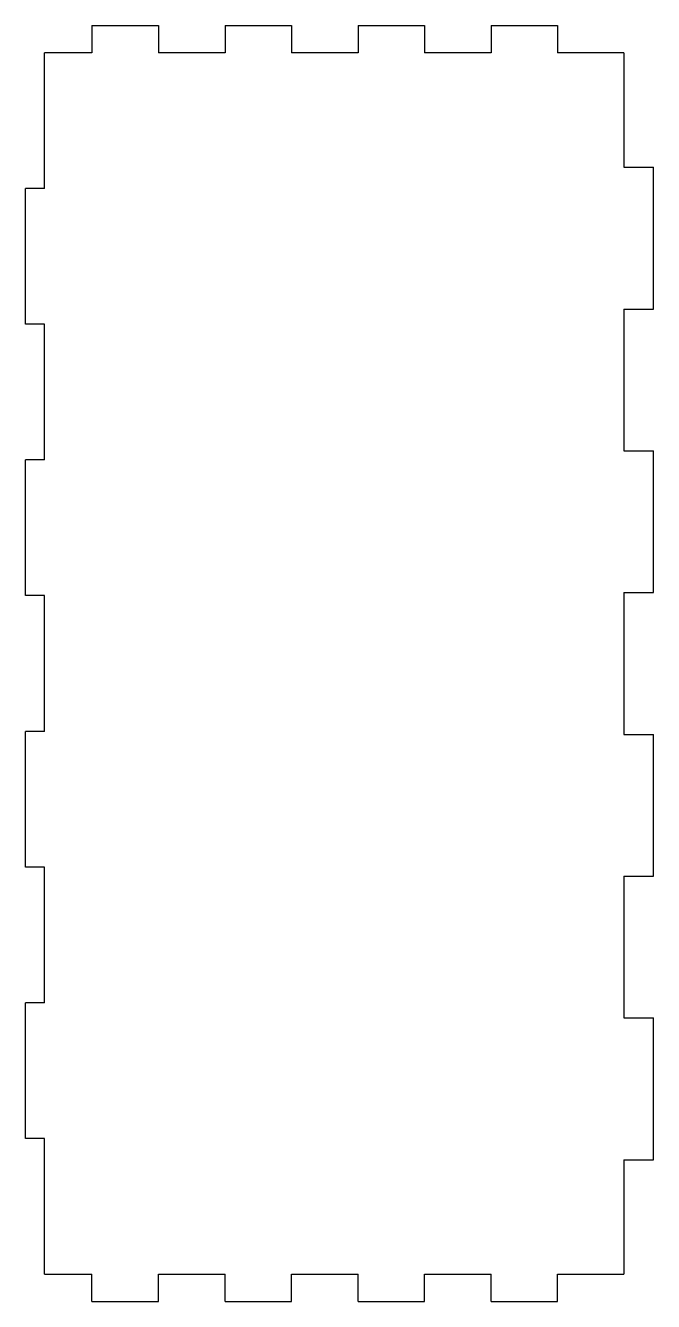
# Model space of a CAD drawing. Extents: x 0 to 99, y -100 to 100.
import ezdxf

# ---------------------------------------------------------------- set-up
doc = ezdxf.new("R2010")
doc.units = 0
doc.layers.add('VISIBLE', color=7, linetype='CONTINUOUS')

msp = doc.modelspace()

# ---------------------------------------------------------------- linework, layer by layer
at = {"layer": 'VISIBLE'}
for p, q in [((10.44, 100.15), (20.89, 100.15)), ((10.44, 100.15), (10.44, 95.85)), ((20.89, 100.15), (20.89, 95.85)), ((31.33, 100.15), (41.77, 100.15)), ((31.33, 100.15), (31.33, 95.85)), ((41.77, 100.15), (41.77, 95.85)), ((52.22, 100.15), (62.66, 100.15)), ((52.22, 100.15), (52.22, 95.85)), ((62.66, 100.15), (62.66, 95.85)), ((73.11, 100.15), (83.55, 100.15)), ((73.11, 100.15), (73.11, 95.85)), ((83.55, 100.15), (83.55, 95.85)), ((3, 74.55), (3, 95.85)), ((10.44, 95.85), (3, 95.85)), ((31.33, 95.85), (20.89, 95.85)), ((52.22, 95.85), (41.77, 95.85)), ((73.11, 95.85), (62.66, 95.85)), ((93.99, 95.85), (83.55, 95.85)), ((93.99, 95.85), (93.99, 77.89)), ((93.99, 77.89), (98.62, 77.89)), ((98.62, 55.64), (98.62, 77.89)), ((3, 74.55), (0, 74.55)), ((0, 53.25), (0, 74.55)), ((93.99, 55.64), (93.99, 33.38)), ((93.99, 55.64), (98.62, 55.64)), ((3, 53.25), (0, 53.25)), ((3, 31.95), (3, 53.25)), ((93.99, 33.38), (98.62, 33.38)), ((98.62, 11.13), (98.62, 33.38)), ((3, 31.95), (0, 31.95)), ((0, 10.65), (0, 31.95)), ((3, 10.65), (0, 10.65)), ((3, -10.65), (3, 10.65)), ((93.99, 11.13), (93.99, -11.13)), ((93.99, 11.13), (98.62, 11.13)), ((3, -10.65), (0, -10.65)), ((0, -31.95), (0, -10.65)), ((93.99, -11.13), (98.62, -11.13)), ((98.62, -33.38), (98.62, -11.13)), ((3, -31.95), (0, -31.95)), ((3, -53.25), (3, -31.95)), ((93.99, -33.38), (93.99, -55.64)), ((93.99, -33.38), (98.62, -33.38)), ((3, -53.25), (0, -53.25)), ((0, -74.55), (0, -53.25)), ((93.99, -55.64), (98.62, -55.64)), ((98.62, -77.89), (98.62, -55.64)), ((3, -74.55), (0, -74.55)), ((3, -95.85), (3, -74.55)), ((93.99, -77.89), (93.99, -95.85)), ((93.99, -77.89), (98.62, -77.89)), ((3, -95.85), (10.44, -95.85)), ((10.44, -100.15), (10.44, -95.85)), ((20.89, -100.15), (20.89, -95.85)), ((20.89, -95.85), (31.33, -95.85)), ((31.33, -100.15), (31.33, -95.85)), ((41.77, -100.15), (41.77, -95.85)), ((41.77, -95.85), (52.22, -95.85)), ((52.22, -100.15), (52.22, -95.85)), ((62.66, -100.15), (62.66, -95.85)), ((62.66, -95.85), (73.11, -95.85)), ((73.11, -100.15), (73.11, -95.85)), ((83.55, -100.15), (83.55, -95.85)), ((83.55, -95.85), (93.99, -95.85)), ((10.44, -100.15), (20.89, -100.15)), ((31.33, -100.15), (41.77, -100.15)), ((52.22, -100.15), (62.66, -100.15)), ((73.11, -100.15), (83.55, -100.15))]:
    msp.add_line(p, q, dxfattribs=at)

doc.saveas('drawing.dxf')
